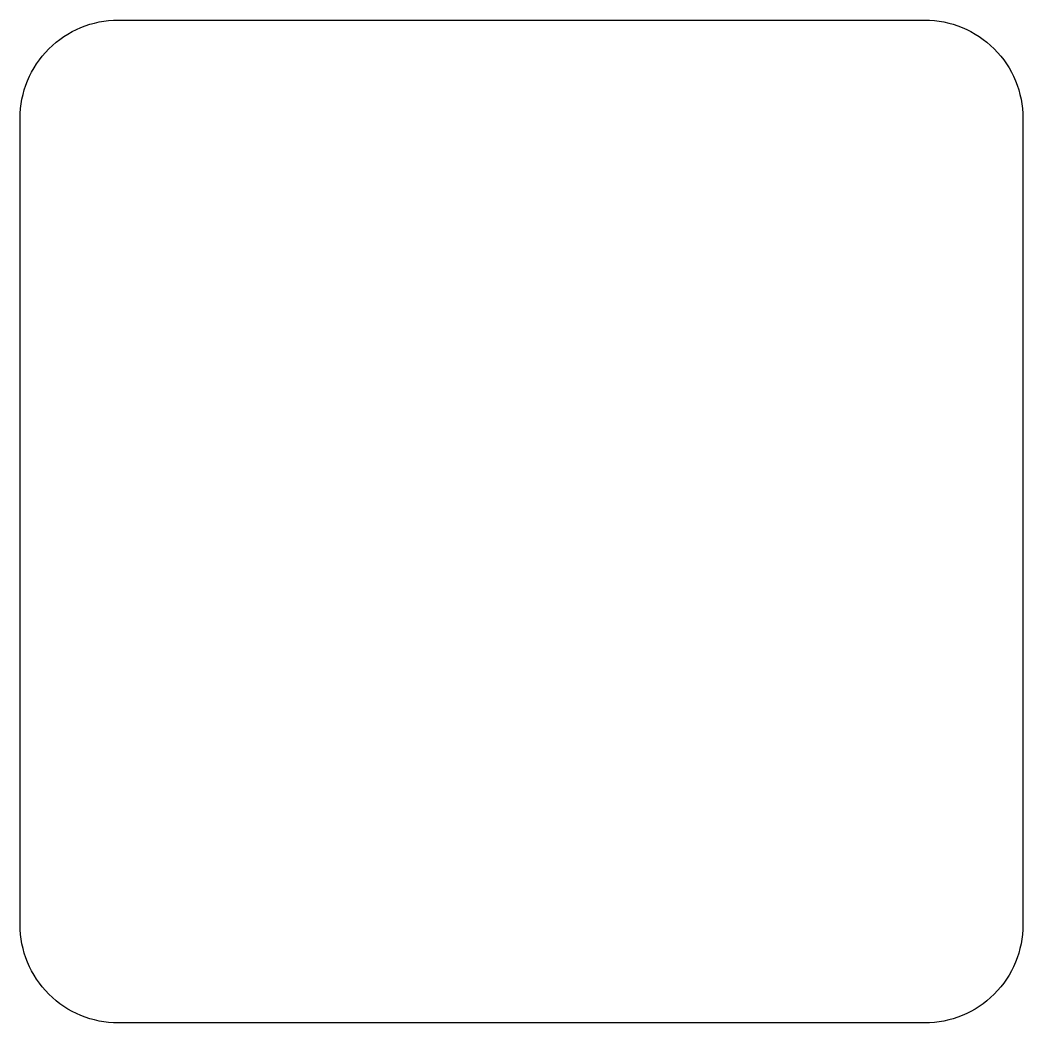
# Model space of a CAD drawing. Extents: x 692.1 to 714.1, y -29.4 to -7.5.
import ezdxf

# ---------------------------------------------------------------- set-up
doc = ezdxf.new("R2010")
doc.units = 0
doc.header["$LTSCALE"] = 15
doc.layers.get('0').update_dxf_attribs({"linetype": 'CONTINUOUS'})

msp = doc.modelspace()

# ---------------------------------------------------------------- linework, layer by layer
at = {"color": 0, "ltscale": 0.05}
msp.add_lwpolyline([(694.277, -7.487), (711.927, -7.487, -0.414214), (714.077, -9.637), (714.077, -27.287, -0.414214), (711.927, -29.437), (694.277, -29.437, -0.414214), (692.127, -27.287), (692.127, -9.637, -0.414214)], format="xyb", close=True, dxfattribs=at)

doc.saveas('drawing.dxf')
